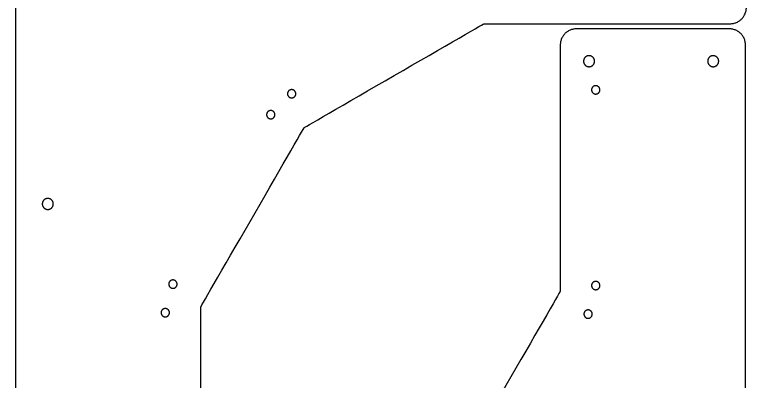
# Model space of a CAD drawing. Header units: millimetres. Extents: x -161 to 377, y -533 to 889.
# Drawn here: x -160.4 to 288.8, y 127.3 to 352.4 of the extents above; entities that cross this region are included whole.
import ezdxf

# ---------------------------------------------------------------- set-up
doc = ezdxf.new("R2010")
doc.units = ezdxf.units.MM
doc.header["$MEASUREMENT"] = 0

# ---------------------------------------------------------------- blocks, each defined once
blk = doc.blocks.new('block 16')
at = {"color": 7, "lineweight": 25}
blk.add_lwpolyline([(-159.89, 21.88), (-159.87, 21.33), (-159.83, 20.79), (-159.76, 20.26), (-159.66, 19.74), (-159.53, 19.22), (-159.38, 18.72), (-159.2, 18.23), (-159, 17.75), (-158.77, 17.29), (-158.52, 16.84), (-158.25, 16.4), (-157.96, 15.98), (-157.64, 15.57), (-157.31, 15.18), (-156.96, 14.81), (-156.59, 14.46), (-156.2, 14.12), (-155.79, 13.81), (-155.37, 13.52), (-154.93, 13.25), (-154.48, 13), (-154.02, 12.77), (-153.54, 12.57), (-153.05, 12.39), (-152.55, 12.24), (-152.03, 12.11), (-151.51, 12.01), (-150.98, 11.94), (-150.44, 11.9), (-149.89, 11.88), (-56.13, 11.88), (-55.6, 11.9), (-55.07, 11.94), (-54.56, 12), (-54.05, 12.1), (-53.55, 12.22), (-53.06, 12.36), (-52.59, 12.53), (-52.12, 12.72), (-51.67, 12.93), (-51.22, 13.16), (-50.8, 13.42), (-50.38, 13.7), (-49.98, 13.99), (-49.6, 14.3), (-49.23, 14.64), (-48.88, 14.99), (-48.55, 15.35), (-48.24, 15.74), (-47.94, 16.14), (-47.67, 16.55), (-47.41, 16.98), (-47.18, 17.42), (-46.96, 17.87), (-46.77, 18.34), (-46.61, 18.82), (-46.46, 19.3), (-46.34, 19.8), (-46.25, 20.31), (-46.18, 20.83), (-46.14, 21.35), (-46.13, 21.88), (-46.13, 173.02), (-45.93, 173.36), (-45.37, 174.34), (-44.45, 175.92), (-43.22, 178.05), (-41.7, 180.7), (-39.9, 183.81), (-37.86, 187.34), (-35.6, 191.25), (-33.15, 195.49), (-30.54, 200.02), (-27.78, 204.8), (-24.91, 209.77), (-21.95, 214.9), (-18.92, 220.15), (-15.85, 225.45), (-12.78, 230.79), (-9.71, 236.09), (-6.69, 241.33), (-3.73, 246.46), (-0.85, 251.44), (1.9, 256.21), (4.52, 260.75), (6.97, 264.99), (9.23, 268.9), (11.27, 272.43), (13.06, 275.54), (14.59, 278.19), (15.82, 280.32), (16.73, 281.9), (17.3, 282.88), (17.49, 283.22), (17.85, 283.42), (18.9, 284.03), (20.58, 285), (22.85, 286.31), (25.66, 287.93), (28.95, 289.83), (32.69, 291.99), (36.82, 294.38), (41.3, 296.96), (46.06, 299.71), (51.07, 302.6), (56.28, 305.61), (61.64, 308.7), (67.09, 311.85), (72.59, 315.03), (78.09, 318.2), (83.55, 321.35), (88.9, 324.44), (94.11, 327.45), (99.12, 330.34), (103.89, 333.1), (108.36, 335.68), (112.49, 338.06), (116.23, 340.22), (119.53, 342.13), (122.33, 343.75), (124.6, 345.06), (126.28, 346.03), (127.33, 346.63), (127.69, 346.84), (278.83, 346.84), (279.38, 346.85), (279.9, 346.9), (280.41, 346.96), (280.92, 347.06), (281.42, 347.18), (281.91, 347.32), (282.38, 347.49), (282.85, 347.68), (283.3, 347.89), (283.74, 348.13), (284.17, 348.38), (284.58, 348.66), (284.98, 348.95), (285.36, 349.27), (285.73, 349.6), (286.08, 349.95), (286.41, 350.32), (286.72, 350.7), (287.02, 351.1), (287.29, 351.51), (287.55, 351.94), (287.78, 352.38), (288, 352.83), (288.18, 353.3), (288.35, 353.78), (288.49, 354.26), (288.61, 354.76), (288.71, 355.27), (288.77, 355.78), (288.81, 356.31), (288.83, 356.84), (288.83, 450.6), (288.81, 451.13), (288.77, 451.65), (288.71, 452.17), (288.61, 452.68), (288.49, 453.17), (288.35, 453.66), (288.18, 454.14), (287.99, 454.6), (287.78, 455.06), (287.55, 455.5), (287.29, 455.93), (287.01, 456.34), (286.72, 456.74), (286.41, 457.12), (286.07, 457.49), (285.72, 457.84), (285.36, 458.17), (284.97, 458.49), (284.57, 458.78), (284.16, 459.06), (283.73, 459.31), (283.29, 459.55), (282.84, 459.76), (282.37, 459.95), (281.89, 460.12), (281.41, 460.26), (280.91, 460.38), (280.4, 460.47), (279.88, 460.54), (279.36, 460.58), (278.83, 460.6), (-149.89, 460.6), (-150.44, 460.58), (-150.98, 460.54), (-151.51, 460.47), (-152.03, 460.37), (-152.55, 460.24), (-153.05, 460.09), (-153.54, 459.91), (-154.02, 459.71), (-154.48, 459.48), (-154.93, 459.23), (-155.37, 458.96), (-155.79, 458.67), (-156.2, 458.35), (-156.59, 458.02), (-156.96, 457.67), (-157.31, 457.3), (-157.64, 456.91), (-157.96, 456.5), (-158.25, 456.08), (-158.52, 455.65), (-158.77, 455.19), (-159, 454.73), (-159.2, 454.25), (-159.38, 453.76), (-159.53, 453.26), (-159.66, 452.74), (-159.76, 452.22), (-159.83, 451.69), (-159.87, 451.15), (-159.89, 450.6), (-159.89, 21.88)], dxfattribs=at)
blk = doc.blocks.new('block 17')
at = {"color": 7, "lineweight": 25}
blk.add_lwpolyline([(-67.92, 166.91), (-67.78, 166.91), (-67.64, 166.92), (-67.5, 166.94), (-67.37, 166.97), (-67.24, 167), (-67.11, 167.04), (-66.99, 167.08), (-66.86, 167.14), (-66.74, 167.19), (-66.63, 167.26), (-66.52, 167.33), (-66.41, 167.4), (-66.31, 167.48), (-66.21, 167.57), (-66.11, 167.66), (-66.02, 167.75), (-65.94, 167.85), (-65.86, 167.95), (-65.78, 168.06), (-65.71, 168.17), (-65.65, 168.29), (-65.59, 168.41), (-65.54, 168.53), (-65.49, 168.65), (-65.45, 168.78), (-65.42, 168.91), (-65.4, 169.05), (-65.38, 169.18), (-65.37, 169.32), (-65.36, 169.46), (-65.37, 169.6), (-65.38, 169.74), (-65.4, 169.87), (-65.42, 170), (-65.45, 170.12), (-65.49, 170.25), (-65.53, 170.37), (-65.58, 170.49), (-65.63, 170.6), (-65.69, 170.72), (-65.76, 170.83), (-65.83, 170.93), (-65.9, 171.03), (-65.98, 171.13), (-66.07, 171.22), (-66.16, 171.31), (-66.25, 171.4), (-66.35, 171.48), (-66.45, 171.55), (-66.56, 171.63), (-66.67, 171.69), (-66.78, 171.75), (-66.9, 171.8), (-67.01, 171.85), (-67.14, 171.9), (-67.26, 171.93), (-67.39, 171.96), (-67.52, 171.99), (-67.65, 172), (-67.78, 172.01), (-67.92, 172.02), (-68.05, 172.01), (-68.19, 172), (-68.32, 171.99), (-68.45, 171.96), (-68.58, 171.93), (-68.7, 171.9), (-68.82, 171.85), (-68.94, 171.8), (-69.06, 171.75), (-69.17, 171.69), (-69.28, 171.62), (-69.39, 171.55), (-69.49, 171.48), (-69.59, 171.4), (-69.68, 171.31), (-69.77, 171.22), (-69.85, 171.13), (-69.94, 171.03), (-70.01, 170.93), (-70.08, 170.82), (-70.15, 170.71), (-70.21, 170.6), (-70.26, 170.49), (-70.31, 170.37), (-70.35, 170.25), (-70.39, 170.12), (-70.42, 169.99), (-70.44, 169.86), (-70.46, 169.73), (-70.47, 169.6), (-70.47, 169.46), (-70.47, 169.33), (-70.46, 169.19), (-70.44, 169.06), (-70.42, 168.93), (-70.39, 168.8), (-70.35, 168.68), (-70.31, 168.56), (-70.26, 168.44), (-70.21, 168.32), (-70.15, 168.21), (-70.08, 168.1), (-70.01, 168), (-69.94, 167.89), (-69.85, 167.8), (-69.77, 167.7), (-69.68, 167.61), (-69.59, 167.53), (-69.49, 167.45), (-69.39, 167.37), (-69.28, 167.3), (-69.17, 167.23), (-69.06, 167.17), (-68.94, 167.12), (-68.82, 167.07), (-68.7, 167.03), (-68.58, 166.99), (-68.45, 166.96), (-68.32, 166.94), (-68.19, 166.92), (-68.05, 166.91), (-67.92, 166.91)], dxfattribs=at)
blk = doc.blocks.new('block 23')
at = {"color": 7, "lineweight": 25}
blk.add_lwpolyline([(-140.03, 232.86), (-139.84, 232.86), (-139.66, 232.88), (-139.48, 232.9), (-139.3, 232.94), (-139.13, 232.98), (-138.96, 233.03), (-138.79, 233.09), (-138.63, 233.16), (-138.47, 233.24), (-138.32, 233.32), (-138.17, 233.41), (-138.03, 233.51), (-137.89, 233.62), (-137.76, 233.73), (-137.64, 233.85), (-137.52, 233.98), (-137.41, 234.11), (-137.3, 234.24), (-137.2, 234.39), (-137.11, 234.53), (-137.02, 234.69), (-136.95, 234.84), (-136.88, 235), (-136.82, 235.17), (-136.77, 235.34), (-136.73, 235.51), (-136.69, 235.69), (-136.67, 235.87), (-136.65, 236.05), (-136.65, 236.24), (-136.65, 236.43), (-136.67, 236.6), (-136.69, 236.78), (-136.72, 236.95), (-136.76, 237.11), (-136.81, 237.28), (-136.87, 237.44), (-136.93, 237.6), (-137, 237.75), (-137.08, 237.9), (-137.17, 238.05), (-137.26, 238.18), (-137.36, 238.32), (-137.47, 238.45), (-137.58, 238.57), (-137.7, 238.69), (-137.82, 238.8), (-137.95, 238.91), (-138.09, 239.01), (-138.23, 239.1), (-138.37, 239.19), (-138.52, 239.27), (-138.67, 239.34), (-138.83, 239.4), (-138.99, 239.46), (-139.16, 239.51), (-139.33, 239.55), (-139.5, 239.58), (-139.67, 239.6), (-139.85, 239.61), (-140.03, 239.62), (-140.21, 239.61), (-140.38, 239.6), (-140.56, 239.58), (-140.73, 239.55), (-140.9, 239.51), (-141.06, 239.46), (-141.22, 239.4), (-141.38, 239.34), (-141.54, 239.27), (-141.69, 239.19), (-141.83, 239.1), (-141.97, 239.01), (-142.1, 238.91), (-142.23, 238.8), (-142.36, 238.69), (-142.48, 238.57), (-142.59, 238.45), (-142.69, 238.32), (-142.79, 238.18), (-142.89, 238.04), (-142.97, 237.9), (-143.05, 237.75), (-143.13, 237.59), (-143.19, 237.44), (-143.25, 237.28), (-143.29, 237.11), (-143.33, 236.94), (-143.37, 236.77), (-143.39, 236.6), (-143.4, 236.42), (-143.41, 236.24), (-143.4, 236.06), (-143.39, 235.88), (-143.37, 235.71), (-143.33, 235.54), (-143.29, 235.37), (-143.25, 235.2), (-143.19, 235.04), (-143.13, 234.89), (-143.05, 234.73), (-142.97, 234.58), (-142.89, 234.44), (-142.79, 234.3), (-142.69, 234.16), (-142.59, 234.03), (-142.48, 233.91), (-142.36, 233.79), (-142.23, 233.68), (-142.1, 233.57), (-141.97, 233.47), (-141.83, 233.38), (-141.69, 233.29), (-141.54, 233.21), (-141.38, 233.14), (-141.23, 233.08), (-141.06, 233.02), (-140.9, 232.97), (-140.73, 232.93), (-140.56, 232.9), (-140.38, 232.88), (-140.21, 232.86), (-140.03, 232.86)], dxfattribs=at)
blk = doc.blocks.new('block 26')
at = {"color": 7, "lineweight": 25}
blk.add_lwpolyline([(-63.22, 184.45), (-63.08, 184.45), (-62.94, 184.46), (-62.8, 184.48), (-62.67, 184.5), (-62.54, 184.54), (-62.41, 184.58), (-62.29, 184.62), (-62.16, 184.67), (-62.04, 184.73), (-61.93, 184.8), (-61.82, 184.86), (-61.71, 184.94), (-61.61, 185.02), (-61.51, 185.1), (-61.41, 185.2), (-61.32, 185.29), (-61.24, 185.39), (-61.16, 185.49), (-61.08, 185.6), (-61.01, 185.71), (-60.95, 185.83), (-60.89, 185.95), (-60.84, 186.07), (-60.79, 186.19), (-60.75, 186.32), (-60.72, 186.45), (-60.7, 186.59), (-60.68, 186.72), (-60.67, 186.86), (-60.66, 187), (-60.67, 187.14), (-60.68, 187.28), (-60.7, 187.41), (-60.72, 187.54), (-60.75, 187.66), (-60.79, 187.79), (-60.83, 187.91), (-60.88, 188.03), (-60.93, 188.14), (-60.99, 188.26), (-61.06, 188.37), (-61.13, 188.47), (-61.2, 188.57), (-61.28, 188.67), (-61.37, 188.76), (-61.46, 188.85), (-61.55, 188.94), (-61.65, 189.02), (-61.75, 189.09), (-61.86, 189.16), (-61.97, 189.23), (-62.08, 189.29), (-62.2, 189.34), (-62.32, 189.39), (-62.44, 189.43), (-62.56, 189.47), (-62.69, 189.5), (-62.82, 189.53), (-62.95, 189.54), (-63.08, 189.55), (-63.22, 189.56), (-63.35, 189.55), (-63.49, 189.54), (-63.62, 189.52), (-63.75, 189.5), (-63.88, 189.47), (-64, 189.43), (-64.12, 189.39), (-64.24, 189.34), (-64.36, 189.29), (-64.47, 189.23), (-64.58, 189.16), (-64.69, 189.09), (-64.79, 189.02), (-64.89, 188.94), (-64.98, 188.85), (-65.07, 188.76), (-65.15, 188.67), (-65.24, 188.57), (-65.31, 188.47), (-65.38, 188.36), (-65.45, 188.25), (-65.51, 188.14), (-65.56, 188.03), (-65.61, 187.91), (-65.65, 187.78), (-65.69, 187.66), (-65.72, 187.53), (-65.74, 187.4), (-65.76, 187.27), (-65.77, 187.14), (-65.77, 187), (-65.77, 186.87), (-65.76, 186.73), (-65.74, 186.6), (-65.72, 186.47), (-65.69, 186.34), (-65.65, 186.22), (-65.61, 186.1), (-65.56, 185.98), (-65.51, 185.86), (-65.45, 185.75), (-65.38, 185.64), (-65.31, 185.53), (-65.24, 185.43), (-65.15, 185.33), (-65.07, 185.24), (-64.98, 185.15), (-64.89, 185.07), (-64.79, 184.99), (-64.69, 184.91), (-64.58, 184.84), (-64.47, 184.77), (-64.36, 184.71), (-64.24, 184.66), (-64.12, 184.61), (-64, 184.57), (-63.88, 184.53), (-63.75, 184.5), (-63.62, 184.48), (-63.49, 184.46), (-63.35, 184.45), (-63.22, 184.45)], dxfattribs=at)
blk = doc.blocks.new('block 27')
at = {"color": 7, "lineweight": 25}
blk.add_lwpolyline([(9.68, 301.31), (9.82, 301.32), (9.96, 301.33), (10.1, 301.35), (10.23, 301.37), (10.36, 301.4), (10.49, 301.44), (10.61, 301.49), (10.74, 301.54), (10.86, 301.6), (10.97, 301.66), (11.08, 301.73), (11.19, 301.81), (11.29, 301.89), (11.39, 301.97), (11.49, 302.06), (11.58, 302.16), (11.66, 302.26), (11.74, 302.36), (11.82, 302.47), (11.89, 302.58), (11.95, 302.7), (12.01, 302.81), (12.06, 302.94), (12.11, 303.06), (12.15, 303.19), (12.18, 303.32), (12.2, 303.45), (12.22, 303.59), (12.23, 303.73), (12.24, 303.87), (12.23, 304.01), (12.22, 304.14), (12.21, 304.27), (12.18, 304.4), (12.15, 304.53), (12.11, 304.65), (12.07, 304.78), (12.02, 304.9), (11.97, 305.01), (11.91, 305.12), (11.84, 305.23), (11.77, 305.34), (11.7, 305.44), (11.61, 305.54), (11.53, 305.63), (11.44, 305.72), (11.35, 305.81), (11.25, 305.89), (11.15, 305.96), (11.04, 306.03), (10.93, 306.1), (10.82, 306.16), (10.71, 306.21), (10.59, 306.26), (10.46, 306.3), (10.34, 306.34), (10.21, 306.37), (10.08, 306.39), (9.95, 306.41), (9.82, 306.42), (9.68, 306.42), (9.55, 306.42), (9.41, 306.41), (9.28, 306.39), (9.15, 306.37), (9.02, 306.34), (8.9, 306.3), (8.78, 306.26), (8.66, 306.21), (8.54, 306.16), (8.43, 306.1), (8.32, 306.03), (8.21, 305.96), (8.11, 305.89), (8.01, 305.8), (7.92, 305.72), (7.83, 305.63), (7.75, 305.54), (7.66, 305.44), (7.59, 305.34), (7.52, 305.23), (7.45, 305.12), (7.39, 305.01), (7.34, 304.89), (7.29, 304.77), (7.25, 304.65), (7.21, 304.53), (7.18, 304.4), (7.16, 304.27), (7.14, 304.14), (7.13, 304), (7.13, 303.87), (7.13, 303.73), (7.14, 303.6), (7.16, 303.47), (7.18, 303.34), (7.21, 303.21), (7.25, 303.09), (7.29, 302.96), (7.34, 302.85), (7.39, 302.73), (7.45, 302.62), (7.52, 302.51), (7.59, 302.4), (7.66, 302.3), (7.75, 302.2), (7.83, 302.11), (7.92, 302.02), (8.01, 301.93), (8.11, 301.85), (8.21, 301.78), (8.32, 301.71), (8.43, 301.64), (8.54, 301.58), (8.66, 301.53), (8.78, 301.48), (8.9, 301.44), (9.02, 301.4), (9.15, 301.37), (9.28, 301.35), (9.41, 301.33), (9.55, 301.32), (9.68, 301.31)], dxfattribs=at)
blk = doc.blocks.new('block 31')
at = {"color": 7, "lineweight": 25}
blk.add_lwpolyline([(-3.16, 288.47), (-3.02, 288.48), (-2.88, 288.49), (-2.74, 288.51), (-2.61, 288.53), (-2.48, 288.57), (-2.35, 288.6), (-2.23, 288.65), (-2.1, 288.7), (-1.98, 288.76), (-1.87, 288.82), (-1.76, 288.89), (-1.65, 288.97), (-1.54, 289.05), (-1.45, 289.13), (-1.35, 289.22), (-1.26, 289.32), (-1.18, 289.42), (-1.1, 289.52), (-1.02, 289.63), (-0.95, 289.74), (-0.89, 289.85), (-0.83, 289.97), (-0.78, 290.1), (-0.73, 290.22), (-0.69, 290.35), (-0.66, 290.48), (-0.64, 290.61), (-0.62, 290.75), (-0.61, 290.89), (-0.6, 291.03), (-0.61, 291.17), (-0.62, 291.3), (-0.64, 291.44), (-0.66, 291.56), (-0.69, 291.69), (-0.73, 291.82), (-0.77, 291.94), (-0.82, 292.06), (-0.87, 292.17), (-0.93, 292.28), (-1, 292.39), (-1.07, 292.5), (-1.14, 292.6), (-1.22, 292.7), (-1.31, 292.79), (-1.4, 292.88), (-1.49, 292.97), (-1.59, 293.05), (-1.69, 293.12), (-1.8, 293.19), (-1.91, 293.26), (-2.02, 293.32), (-2.14, 293.37), (-2.25, 293.42), (-2.38, 293.46), (-2.5, 293.5), (-2.63, 293.53), (-2.76, 293.55), (-2.89, 293.57), (-3.02, 293.58), (-3.16, 293.58), (-3.29, 293.58), (-3.43, 293.57), (-3.56, 293.55), (-3.69, 293.53), (-3.82, 293.5), (-3.94, 293.46), (-4.06, 293.42), (-4.18, 293.37), (-4.3, 293.32), (-4.41, 293.26), (-4.52, 293.19), (-4.63, 293.12), (-4.73, 293.05), (-4.83, 292.96), (-4.92, 292.88), (-5.01, 292.79), (-5.09, 292.7), (-5.17, 292.6), (-5.25, 292.5), (-5.32, 292.39), (-5.39, 292.28), (-5.44, 292.17), (-5.5, 292.05), (-5.55, 291.93), (-5.59, 291.81), (-5.63, 291.69), (-5.66, 291.56), (-5.68, 291.43), (-5.7, 291.3), (-5.71, 291.16), (-5.71, 291.03), (-5.71, 290.89), (-5.7, 290.76), (-5.68, 290.63), (-5.66, 290.5), (-5.63, 290.37), (-5.59, 290.25), (-5.55, 290.12), (-5.5, 290), (-5.44, 289.89), (-5.39, 289.78), (-5.32, 289.67), (-5.25, 289.56), (-5.17, 289.46), (-5.09, 289.36), (-5.01, 289.27), (-4.92, 289.18), (-4.83, 289.09), (-4.73, 289.01), (-4.63, 288.94), (-4.52, 288.87), (-4.41, 288.8), (-4.3, 288.74), (-4.18, 288.69), (-4.06, 288.64), (-3.94, 288.6), (-3.82, 288.56), (-3.69, 288.53), (-3.56, 288.51), (-3.43, 288.49), (-3.29, 288.48), (-3.16, 288.47)], dxfattribs=at)
blk = doc.blocks.new('block 32')
at = {"color": 7, "lineweight": 25}
blk.add_lwpolyline([(288.32, 333.71), (288.31, 334.26), (288.26, 334.8), (288.19, 335.34), (288.09, 335.86), (287.96, 336.37), (287.81, 336.87), (287.63, 337.37), (287.43, 337.84), (287.21, 338.31), (286.96, 338.76), (286.69, 339.2), (286.39, 339.62), (286.08, 340.03), (285.75, 340.41), (285.39, 340.79), (285.02, 341.14), (284.63, 341.47), (284.23, 341.79), (283.81, 342.08), (283.37, 342.35), (282.92, 342.6), (282.45, 342.82), (281.97, 343.03), (281.48, 343.2), (280.98, 343.36), (280.47, 343.48), (279.94, 343.58), (279.41, 343.65), (278.87, 343.7), (278.32, 343.71), (184.56, 343.71), (184.03, 343.7), (183.51, 343.66), (182.99, 343.59), (182.49, 343.5), (181.99, 343.38), (181.5, 343.24), (181.02, 343.07), (180.56, 342.88), (180.1, 342.67), (179.66, 342.43), (179.23, 342.18), (178.82, 341.9), (178.42, 341.6), (178.04, 341.29), (177.67, 340.96), (177.32, 340.61), (176.99, 340.24), (176.67, 339.86), (176.38, 339.46), (176.1, 339.05), (175.85, 338.62), (175.61, 338.18), (175.4, 337.72), (175.21, 337.26), (175.04, 336.78), (174.9, 336.29), (174.78, 335.79), (174.69, 335.29), (174.62, 334.77), (174.58, 334.25), (174.56, 333.71), (174.56, 182.57), (174.37, 182.24), (173.8, 181.26), (172.89, 179.68), (171.66, 177.54), (170.13, 174.9), (168.34, 171.79), (166.3, 168.25), (164.04, 164.35), (161.59, 160.1), (158.97, 155.57), (156.22, 150.8), (153.34, 145.82), (150.38, 140.69), (147.36, 135.45), (144.29, 130.14), (141.21, 124.81), (138.15, 119.5), (135.12, 114.26), (132.16, 109.13), (129.29, 104.16), (126.53, 99.38), (123.91, 94.85), (121.47, 90.61), (119.21, 86.7), (117.17, 83.16), (115.37, 80.05), (113.85, 77.41), (112.61, 75.28), (111.7, 73.7), (111.14, 72.72), (110.94, 72.38), (110.58, 72.17), (109.54, 71.57), (107.86, 70.6), (105.59, 69.29), (102.78, 67.67), (99.48, 65.76), (95.74, 63.6), (91.61, 61.22), (87.14, 58.64), (82.37, 55.89), (77.36, 52.99), (72.15, 49.99), (66.8, 46.89), (61.35, 43.75), (55.84, 40.57), (50.34, 37.39), (44.89, 34.24), (39.54, 31.15), (34.33, 28.15), (29.32, 25.25), (24.55, 22.5), (20.08, 19.92), (15.95, 17.53), (12.21, 15.37), (8.91, 13.47), (6.1, 11.85), (3.83, 10.54), (2.15, 9.57), (1.11, 8.97), (0.75, 8.76), (-150.39, 8.76), (-150.94, 8.74), (-151.47, 8.7), (-151.98, 8.63), (-152.49, 8.54), (-152.98, 8.42), (-153.47, 8.28), (-153.95, 8.11), (-154.41, 7.92), (-154.87, 7.7), (-155.31, 7.47), (-155.73, 7.21), (-156.15, 6.94), (-156.54, 6.64), (-156.93, 6.33), (-157.29, 6), (-157.64, 5.65), (-157.98, 5.28), (-158.29, 4.9), (-158.58, 4.5), (-158.86, 4.08), (-159.11, 3.66), (-159.35, 3.22), (-159.56, 2.76), (-159.75, 2.3), (-159.92, 1.82), (-160.06, 1.33), (-160.18, 0.83), (-160.27, 0.33), (-160.34, -0.19), (-160.38, -0.71), (-160.39, -1.24), (-160.39, -95), (-160.38, -95.53), (-160.34, -96.06), (-160.27, -96.57), (-160.18, -97.08), (-160.06, -97.58), (-159.92, -98.07), (-159.75, -98.54), (-159.56, -99.01), (-159.35, -99.46), (-159.11, -99.9), (-158.86, -100.33), (-158.58, -100.75), (-158.28, -101.14), (-157.97, -101.53), (-157.64, -101.9), (-157.29, -102.25), (-156.92, -102.58), (-156.54, -102.89), (-156.14, -103.19), (-155.72, -103.46), (-155.3, -103.72), (-154.86, -103.95), (-154.4, -104.17), (-153.94, -104.35), (-153.46, -104.52), (-152.97, -104.67), (-152.47, -104.78), (-151.96, -104.88), (-151.45, -104.95), (-150.92, -104.99), (-150.39, -105), (278.32, -105), (278.87, -104.99), (279.41, -104.94), (279.94, -104.87), (280.47, -104.77), (280.98, -104.64), (281.48, -104.49), (281.97, -104.31), (282.45, -104.11), (282.92, -103.88), (283.37, -103.64), (283.81, -103.36), (284.23, -103.07), (284.63, -102.76), (285.02, -102.42), (285.39, -102.07), (285.75, -101.7), (286.08, -101.31), (286.39, -100.91), (286.69, -100.49), (286.96, -100.05), (287.21, -99.6), (287.43, -99.13), (287.63, -98.65), (287.81, -98.16), (287.96, -97.66), (288.09, -97.15), (288.19, -96.62), (288.26, -96.09), (288.31, -95.55), (288.32, -95), (288.32, 333.71)], dxfattribs=at)
blk = doc.blocks.new('block 33')
at = {"color": 7, "lineweight": 25}
blk.add_lwpolyline([(196.35, 188.69), (196.21, 188.69), (196.08, 188.67), (195.94, 188.65), (195.81, 188.63), (195.67, 188.6), (195.55, 188.56), (195.42, 188.51), (195.3, 188.46), (195.18, 188.4), (195.06, 188.34), (194.95, 188.27), (194.84, 188.2), (194.74, 188.12), (194.64, 188.03), (194.55, 187.94), (194.46, 187.85), (194.37, 187.75), (194.29, 187.64), (194.22, 187.54), (194.15, 187.42), (194.08, 187.31), (194.03, 187.19), (193.97, 187.07), (193.93, 186.94), (193.89, 186.81), (193.86, 186.68), (193.83, 186.55), (193.81, 186.41), (193.8, 186.27), (193.8, 186.13), (193.8, 185.99), (193.81, 185.86), (193.83, 185.73), (193.86, 185.6), (193.89, 185.47), (193.92, 185.35), (193.96, 185.23), (194.01, 185.11), (194.07, 184.99), (194.13, 184.88), (194.19, 184.77), (194.26, 184.66), (194.34, 184.56), (194.42, 184.46), (194.51, 184.37), (194.59, 184.28), (194.69, 184.2), (194.79, 184.12), (194.89, 184.04), (194.99, 183.97), (195.1, 183.91), (195.21, 183.85), (195.33, 183.79), (195.45, 183.74), (195.57, 183.7), (195.7, 183.66), (195.82, 183.63), (195.95, 183.61), (196.08, 183.59), (196.22, 183.58), (196.35, 183.58), (196.49, 183.58), (196.62, 183.59), (196.76, 183.61), (196.88, 183.63), (197.01, 183.66), (197.14, 183.7), (197.26, 183.74), (197.38, 183.79), (197.49, 183.85), (197.61, 183.91), (197.72, 183.97), (197.82, 184.04), (197.92, 184.12), (198.02, 184.2), (198.11, 184.28), (198.21, 184.37), (198.29, 184.47), (198.37, 184.56), (198.45, 184.67), (198.52, 184.77), (198.58, 184.88), (198.64, 184.99), (198.7, 185.11), (198.74, 185.23), (198.79, 185.35), (198.82, 185.48), (198.85, 185.6), (198.88, 185.73), (198.89, 185.86), (198.91, 186), (198.91, 186.13), (198.91, 186.27), (198.89, 186.4), (198.88, 186.54), (198.85, 186.66), (198.82, 186.79), (198.79, 186.92), (198.74, 187.04), (198.7, 187.16), (198.64, 187.27), (198.58, 187.39), (198.52, 187.5), (198.45, 187.6), (198.37, 187.7), (198.29, 187.8), (198.21, 187.9), (198.11, 187.99), (198.02, 188.07), (197.92, 188.15), (197.82, 188.23), (197.72, 188.3), (197.61, 188.36), (197.49, 188.42), (197.38, 188.48), (197.26, 188.52), (197.14, 188.57), (197.01, 188.6), (196.88, 188.63), (196.76, 188.66), (196.62, 188.68), (196.49, 188.69), (196.35, 188.69)], dxfattribs=at)
blk = doc.blocks.new('block 35')
at = {"color": 7, "lineweight": 25}
blk.add_lwpolyline([(192.26, 327.24), (192.08, 327.23), (191.89, 327.21), (191.71, 327.19), (191.54, 327.16), (191.36, 327.11), (191.19, 327.06), (191.03, 327), (190.87, 326.93), (190.71, 326.86), (190.56, 326.77), (190.41, 326.68), (190.27, 326.58), (190.13, 326.48), (190, 326.36), (189.87, 326.25), (189.75, 326.12), (189.64, 325.99), (189.53, 325.85), (189.44, 325.71), (189.34, 325.56), (189.26, 325.41), (189.18, 325.25), (189.11, 325.09), (189.06, 324.92), (189, 324.75), (188.96, 324.58), (188.93, 324.4), (188.9, 324.22), (188.89, 324.04), (188.88, 323.85), (188.89, 323.67), (188.9, 323.49), (188.92, 323.32), (188.96, 323.15), (189, 322.98), (189.05, 322.81), (189.1, 322.65), (189.17, 322.5), (189.24, 322.34), (189.32, 322.2), (189.41, 322.05), (189.5, 321.91), (189.6, 321.78), (189.7, 321.65), (189.82, 321.52), (189.93, 321.4), (190.06, 321.29), (190.19, 321.19), (190.32, 321.09), (190.46, 320.99), (190.61, 320.91), (190.76, 320.83), (190.91, 320.76), (191.07, 320.69), (191.23, 320.64), (191.39, 320.59), (191.56, 320.55), (191.73, 320.52), (191.91, 320.49), (192.08, 320.48), (192.26, 320.48), (192.44, 320.48), (192.62, 320.49), (192.79, 320.52), (192.96, 320.55), (193.13, 320.59), (193.3, 320.64), (193.46, 320.69), (193.62, 320.76), (193.77, 320.83), (193.92, 320.91), (194.06, 321), (194.21, 321.09), (194.34, 321.19), (194.47, 321.29), (194.59, 321.41), (194.71, 321.52), (194.82, 321.65), (194.93, 321.78), (195.03, 321.91), (195.12, 322.05), (195.21, 322.2), (195.29, 322.35), (195.36, 322.5), (195.42, 322.66), (195.48, 322.82), (195.53, 322.98), (195.57, 323.15), (195.6, 323.32), (195.62, 323.5), (195.64, 323.68), (195.64, 323.85), (195.64, 324.04), (195.62, 324.21), (195.6, 324.39), (195.57, 324.56), (195.53, 324.73), (195.48, 324.89), (195.42, 325.05), (195.36, 325.21), (195.29, 325.36), (195.21, 325.51), (195.12, 325.66), (195.03, 325.8), (194.93, 325.93), (194.82, 326.06), (194.71, 326.19), (194.59, 326.3), (194.47, 326.42), (194.34, 326.52), (194.21, 326.62), (194.06, 326.72), (193.92, 326.8), (193.77, 326.88), (193.62, 326.95), (193.46, 327.02), (193.3, 327.07), (193.13, 327.12), (192.96, 327.16), (192.79, 327.19), (192.62, 327.22), (192.44, 327.23), (192.26, 327.24)], dxfattribs=at)
blk = doc.blocks.new('block 40')
at = {"color": 7, "lineweight": 25}
blk.add_lwpolyline([(268.46, 327.24), (268.28, 327.23), (268.09, 327.21), (267.91, 327.19), (267.74, 327.16), (267.56, 327.11), (267.39, 327.06), (267.23, 327), (267.07, 326.93), (266.91, 326.86), (266.76, 326.77), (266.61, 326.68), (266.47, 326.58), (266.33, 326.48), (266.2, 326.36), (266.07, 326.25), (265.95, 326.12), (265.84, 325.99), (265.73, 325.85), (265.64, 325.71), (265.54, 325.56), (265.46, 325.41), (265.38, 325.25), (265.32, 325.09), (265.26, 324.92), (265.2, 324.75), (265.16, 324.58), (265.13, 324.4), (265.1, 324.22), (265.09, 324.04), (265.08, 323.85), (265.09, 323.67), (265.1, 323.49), (265.12, 323.32), (265.16, 323.15), (265.2, 322.98), (265.25, 322.81), (265.3, 322.65), (265.37, 322.5), (265.44, 322.34), (265.52, 322.2), (265.61, 322.05), (265.7, 321.91), (265.8, 321.78), (265.9, 321.65), (266.02, 321.52), (266.13, 321.4), (266.26, 321.29), (266.39, 321.19), (266.52, 321.09), (266.66, 320.99), (266.81, 320.91), (266.96, 320.83), (267.11, 320.76), (267.27, 320.69), (267.43, 320.64), (267.59, 320.59), (267.76, 320.55), (267.93, 320.52), (268.11, 320.49), (268.28, 320.48), (268.46, 320.48), (268.64, 320.48), (268.82, 320.49), (268.99, 320.52), (269.16, 320.55), (269.33, 320.59), (269.5, 320.64), (269.66, 320.69), (269.82, 320.76), (269.97, 320.83), (270.12, 320.91), (270.26, 321), (270.41, 321.09), (270.54, 321.19), (270.67, 321.29), (270.79, 321.41), (270.91, 321.52), (271.02, 321.65), (271.13, 321.78), (271.23, 321.91), (271.32, 322.05), (271.41, 322.2), (271.49, 322.35), (271.56, 322.5), (271.62, 322.66), (271.68, 322.82), (271.73, 322.98), (271.77, 323.15), (271.8, 323.32), (271.82, 323.5), (271.84, 323.68), (271.84, 323.85), (271.84, 324.04), (271.82, 324.21), (271.8, 324.39), (271.77, 324.56), (271.73, 324.73), (271.68, 324.89), (271.62, 325.05), (271.56, 325.21), (271.49, 325.36), (271.41, 325.51), (271.32, 325.66), (271.23, 325.8), (271.13, 325.93), (271.02, 326.06), (270.91, 326.19), (270.79, 326.3), (270.67, 326.42), (270.54, 326.52), (270.41, 326.62), (270.26, 326.72), (270.12, 326.8), (269.97, 326.88), (269.82, 326.95), (269.66, 327.02), (269.5, 327.07), (269.33, 327.12), (269.16, 327.16), (268.99, 327.19), (268.82, 327.22), (268.64, 327.23), (268.46, 327.24)], dxfattribs=at)
blk = doc.blocks.new('block 41')
at = {"color": 7, "lineweight": 25}
blk.add_lwpolyline([(196.35, 308.81), (196.21, 308.81), (196.08, 308.8), (195.94, 308.78), (195.81, 308.75), (195.67, 308.72), (195.55, 308.68), (195.42, 308.63), (195.3, 308.58), (195.18, 308.52), (195.06, 308.46), (194.95, 308.39), (194.84, 308.32), (194.74, 308.24), (194.64, 308.15), (194.55, 308.06), (194.46, 307.97), (194.37, 307.87), (194.29, 307.76), (194.22, 307.66), (194.15, 307.54), (194.08, 307.43), (194.03, 307.31), (193.97, 307.19), (193.93, 307.06), (193.89, 306.93), (193.86, 306.8), (193.83, 306.67), (193.81, 306.53), (193.8, 306.4), (193.8, 306.25), (193.8, 306.11), (193.81, 305.98), (193.83, 305.85), (193.86, 305.72), (193.89, 305.59), (193.92, 305.47), (193.96, 305.35), (194.01, 305.23), (194.07, 305.11), (194.13, 305), (194.19, 304.89), (194.26, 304.79), (194.34, 304.68), (194.42, 304.59), (194.51, 304.49), (194.59, 304.4), (194.69, 304.32), (194.79, 304.24), (194.89, 304.16), (194.99, 304.09), (195.1, 304.03), (195.21, 303.97), (195.33, 303.91), (195.45, 303.86), (195.57, 303.82), (195.7, 303.79), (195.82, 303.75), (195.95, 303.73), (196.08, 303.71), (196.22, 303.7), (196.35, 303.7), (196.49, 303.7), (196.62, 303.71), (196.76, 303.73), (196.88, 303.75), (197.01, 303.79), (197.14, 303.82), (197.26, 303.86), (197.38, 303.91), (197.49, 303.97), (197.61, 304.03), (197.72, 304.09), (197.82, 304.16), (197.92, 304.24), (198.02, 304.32), (198.11, 304.4), (198.21, 304.49), (198.29, 304.59), (198.37, 304.69), (198.45, 304.79), (198.52, 304.89), (198.58, 305), (198.64, 305.11), (198.7, 305.23), (198.74, 305.35), (198.79, 305.47), (198.82, 305.6), (198.85, 305.72), (198.88, 305.85), (198.89, 305.99), (198.91, 306.12), (198.91, 306.25), (198.91, 306.39), (198.89, 306.52), (198.88, 306.66), (198.85, 306.79), (198.82, 306.91), (198.79, 307.04), (198.74, 307.16), (198.7, 307.28), (198.64, 307.4), (198.58, 307.51), (198.52, 307.62), (198.45, 307.72), (198.37, 307.82), (198.29, 307.92), (198.21, 308.02), (198.11, 308.11), (198.02, 308.19), (197.92, 308.27), (197.82, 308.35), (197.72, 308.42), (197.61, 308.48), (197.49, 308.54), (197.38, 308.6), (197.26, 308.65), (197.14, 308.69), (197.01, 308.72), (196.88, 308.75), (196.76, 308.78), (196.62, 308.8), (196.49, 308.81), (196.35, 308.81)], dxfattribs=at)
blk = doc.blocks.new('block 42')
at = {"color": 7, "lineweight": 25}
blk.add_lwpolyline([(191.65, 171.15), (191.51, 171.15), (191.38, 171.14), (191.24, 171.12), (191.11, 171.09), (190.97, 171.06), (190.85, 171.02), (190.72, 170.97), (190.6, 170.92), (190.48, 170.86), (190.36, 170.8), (190.25, 170.73), (190.15, 170.66), (190.04, 170.58), (189.94, 170.49), (189.85, 170.4), (189.76, 170.31), (189.67, 170.21), (189.59, 170.1), (189.52, 170), (189.45, 169.88), (189.38, 169.77), (189.33, 169.65), (189.27, 169.53), (189.23, 169.4), (189.19, 169.27), (189.16, 169.14), (189.13, 169.01), (189.11, 168.87), (189.1, 168.74), (189.1, 168.6), (189.1, 168.45), (189.11, 168.32), (189.13, 168.19), (189.16, 168.06), (189.19, 167.93), (189.22, 167.81), (189.26, 167.69), (189.31, 167.57), (189.37, 167.45), (189.43, 167.34), (189.49, 167.23), (189.56, 167.13), (189.64, 167.02), (189.72, 166.93), (189.81, 166.83), (189.89, 166.74), (189.99, 166.66), (190.09, 166.58), (190.19, 166.5), (190.29, 166.43), (190.4, 166.37), (190.51, 166.31), (190.63, 166.25), (190.75, 166.2), (190.87, 166.16), (191, 166.13), (191.12, 166.1), (191.25, 166.07), (191.38, 166.05), (191.52, 166.04), (191.65, 166.04), (191.79, 166.04), (191.92, 166.05), (192.06, 166.07), (192.19, 166.1), (192.31, 166.13), (192.44, 166.16), (192.56, 166.2), (192.68, 166.25), (192.79, 166.31), (192.91, 166.37), (193.02, 166.43), (193.12, 166.5), (193.22, 166.58), (193.32, 166.66), (193.42, 166.74), (193.51, 166.83), (193.59, 166.93), (193.67, 167.03), (193.75, 167.13), (193.82, 167.23), (193.88, 167.34), (193.94, 167.45), (194, 167.57), (194.04, 167.69), (194.09, 167.81), (194.12, 167.94), (194.15, 168.06), (194.18, 168.19), (194.2, 168.33), (194.21, 168.46), (194.21, 168.6), (194.21, 168.73), (194.2, 168.86), (194.18, 169), (194.15, 169.13), (194.12, 169.25), (194.09, 169.38), (194.04, 169.5), (194, 169.62), (193.94, 169.73), (193.88, 169.85), (193.82, 169.96), (193.75, 170.06), (193.67, 170.16), (193.59, 170.26), (193.51, 170.36), (193.42, 170.45), (193.32, 170.53), (193.22, 170.61), (193.12, 170.69), (193.02, 170.76), (192.91, 170.82), (192.79, 170.88), (192.68, 170.94), (192.56, 170.99), (192.44, 171.03), (192.31, 171.06), (192.19, 171.1), (192.06, 171.12), (191.92, 171.14), (191.79, 171.15), (191.65, 171.15)], dxfattribs=at)

msp = doc.modelspace()

# ---------------------------------------------------------------- block references
for name in ['block 16', 'block 32', 'block 35', 'block 40', 'block 27', 'block 41', 'block 31', 'block 23', 'block 26', 'block 33', 'block 17', 'block 42']:
    msp.add_blockref(name, (0, 0))

doc.saveas('drawing.dxf')
